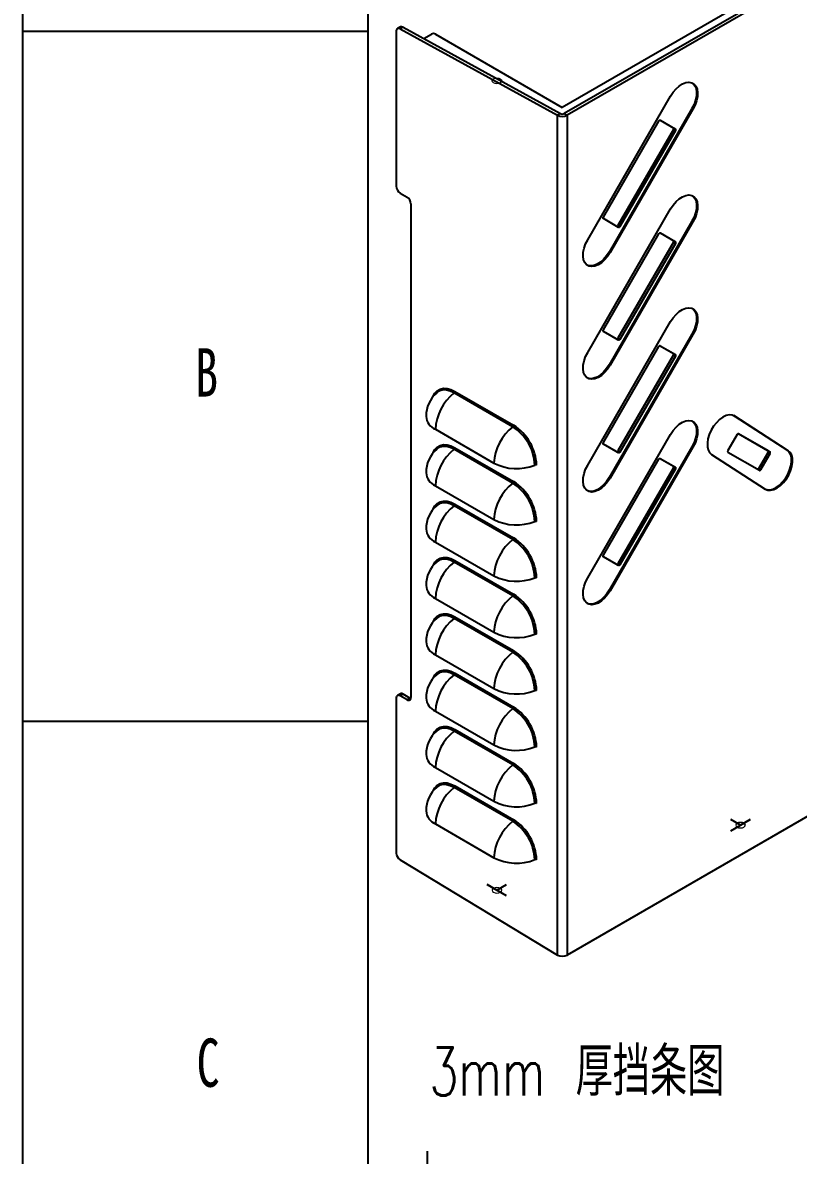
# Model space of a CAD drawing. Header units: millimetres. Extents: x 0 to 210, y 0 to 306.
# Drawn here: x 0 to 56.2, y 167.1 to 249.1 of the extents above; entities that cross this region are included whole.
import ezdxf

# ---------------------------------------------------------------- set-up
doc = ezdxf.new("R2010")
doc.units = ezdxf.units.MM
doc.linetypes.add('CENTERX2', pattern=[20.32, 12.7, -2.54, 2.54, -2.54])
doc.layers.add('图框', color=7, linetype='Continuous')
doc.layers.add('图纸格式', color=7, linetype='Continuous')
doc.styles.add('SLDTEXTSTYLE0', font='TXT', dxfattribs={"width": 0.7, "bigfont": 'bigfont'})
doc.styles.add('SLDTEXTSTYLE5', font='TXT', dxfattribs={"width": 0.7})
doc.dimstyles.new('SLDDIMSTYLE0', dxfattribs={"dimtxt": 3.5, "dimasz": 4.08, "dimexe": 0, "dimexo": 0.0625, "dimgap": 0.875, "dimtad": 2, "dimlfac": 5, "dimrnd": 1e-09, "dimzin": 4, "dimdsep": 46, "dimtxsty": 'SLDTEXTSTYLE5', "dimsah": 1, "dimcen": 0.09, "dimadec": 0, "dimazin": 1, "dimtfac": 1, "dimtofl": 0, "dimtmove": 0, "dimatfit": 3, "dimfxl": 0, "dimfrac": 2, "dimtolj": 1, "dimtzin": 12, "dimarcsym": 0})

# ---------------------------------------------------------------- blocks, each defined once
blk = doc.blocks.new('_D_42')
at = {"layer": '图纸格式'}
for p, q in [((29.315, 160.425), (29.315, 167.36)), ((101.215, 160.425), (101.215, 167.36)), ((29.315, 165.36), (101.215, 165.36))]:
    blk.add_line(p, q, dxfattribs=at)
for points in [[(29.315, 165.36), (33.395, 164.852), (33.395, 165.868)], [(101.215, 165.36), (97.135, 165.868), (97.135, 164.852)]]:
    blk.add_solid(points, dxfattribs=at)
at = {"layer": '图纸格式', "insert": (63.14, 169.872), "char_height": 3.5, "attachment_point": 1, "style": 'SLDTEXTSTYLE5'}
blk.add_mtext('359.50', dxfattribs=at)

msp = doc.modelspace()

# ---------------------------------------------------------------- linework, layer by layer
at = {"color": 7, "linetype": 'Continuous', "lineweight": 25}
for p, q in [((89.7820751, 271.7056179), (39.22364282, 242.51885621)), ((89.99420713, 271.58315669), (39.43577486, 242.39639499)), ((87.09506933, 270.68492862), (39.08222147, 242.96770152)), ((27.35639719, 248.79195041), (27.14426515, 248.6694892)), ((27.54952615, 248.77600844), (27.33739412, 248.65354722)), ((27.33739412, 248.65354722), (38.72866808, 242.39639499)), ((27.54952615, 248.77600844), (38.94080011, 242.51885621)), ((27.06140619, 248.48635128), (27.06140619, 237.2510931)), ((29.04911019, 247.95229675), (29.6069906, 248.27435425)), ((29.88983331, 248.27435425), (39.08222147, 242.96770152)), ((40.9223225, 233.38425994), (46.9223225, 243.77656475)), ((48.47161183, 242.88187505), (42.47161183, 232.48957023)), ((48.47161183, 242.88187505), (48.5423225, 242.84105464)), ((38.94080011, 242.51885621), (38.72866808, 242.39639499)), ((38.72866808, 181.56410451), (38.72866808, 242.39639499)), ((39.22364282, 242.51885621), (39.43577486, 242.39639499)), ((39.43577486, 242.39639499), (39.43577486, 181.56410451)), ((48.5423225, 242.84105464), (42.5423225, 232.44874983)), ((42.05388886, 235.02323064), (46.06868886, 241.97706821)), ((47.12791343, 241.36536556), (43.11311343, 234.411528)), ((47.26933479, 241.28372475), (43.25453479, 234.32988719)), ((46.16760545, 242.03539608), (47.12791343, 241.48084187)), ((46.16868886, 242.03479698), (47.26933479, 241.39920106)), ((47.12791343, 241.48084187), (47.26933479, 241.39920106)), ((47.26933479, 241.28372475), (47.12791343, 241.36536556)), ((27.3442489, 236.76119515), (27.83922365, 236.47545232)), ((28.12206636, 235.98555437), (28.12206636, 200.22106681)), ((40.9223225, 225.21885182), (46.9223225, 235.61115664)), ((43.15453479, 234.27215841), (42.05388886, 234.90775433)), ((48.47161183, 234.71646693), (42.47161183, 224.32416211)), ((48.5423225, 234.67564652), (42.5423225, 224.28334171)), ((48.47161183, 234.71646693), (48.5423225, 234.67564652)), ((43.11311343, 234.411528), (43.25453479, 234.32988719)), ((46.16760545, 233.86998796), (47.12791343, 233.31543375)), ((46.16868886, 233.86938886), (47.26933479, 233.23379294)), ((42.05388886, 226.85782252), (46.06868886, 233.81166009)), ((47.12791343, 233.19995744), (43.11311343, 226.24611988)), ((47.26933479, 233.11831663), (43.25453479, 226.16447907)), ((47.12791343, 233.31543375), (47.26933479, 233.23379294)), ((47.26933479, 233.11831663), (47.12791343, 233.19995744)), ((42.47161183, 232.48957023), (42.5423225, 232.44874983)), ((40.9223225, 217.0534437), (46.9223225, 227.44574852)), ((43.15453479, 226.1067503), (42.05388886, 226.74234622)), ((48.47161183, 226.55105881), (42.47161183, 216.15875399)), ((48.5423225, 226.5102384), (42.5423225, 216.11793359)), ((48.47161183, 226.55105881), (48.5423225, 226.5102384)), ((42.05388886, 218.69241441), (46.06868886, 225.64625197)), ((43.11311343, 226.24611988), (43.25453479, 226.16447907)), ((46.16760545, 225.70457985), (47.12791343, 225.15002563)), ((46.16868886, 225.70398074), (47.26933479, 225.06838482)), ((47.12791343, 225.03454932), (43.11311343, 218.08071176)), ((47.26933479, 224.95290851), (43.25453479, 217.99907095)), ((47.12791343, 225.15002563), (47.26933479, 225.06838482)), ((47.26933479, 224.95290851), (47.12791343, 225.03454932)), ((42.47161183, 224.32416211), (42.5423225, 224.28334171)), ((31.30404687, 222.39590442), (35.54668756, 219.94668008)), ((35.48776199, 219.83215107), (31.24512131, 222.2813754)), ((55.37377117, 218.13455688), (51.50446186, 220.63718592)), ((51.51536195, 220.63176164), (51.56268064, 220.60444515)), ((55.44448185, 218.09373647), (51.56268064, 220.60444515)), ((29.88983331, 219.64720807), (34.132474, 217.19798373)), ((40.9223225, 208.88803558), (46.9223225, 219.2803404)), ((51.73682257, 219.26386776), (51.07482257, 218.11725013)), ((53.98300122, 218.08220466), (51.83573916, 219.32219563)), ((54.12442257, 218.00056385), (51.83682257, 219.32159653)), ((31.30404687, 218.31320036), (35.54668756, 215.86397602)), ((43.15453479, 217.94134218), (42.05388886, 218.5769381)), ((48.47161183, 218.38565069), (42.47161183, 207.99334588)), ((48.5423225, 218.34483028), (42.5423225, 207.95252547)), ((48.47161183, 218.38565069), (48.5423225, 218.34483028)), ((35.48776199, 215.74944701), (31.24512131, 218.19867134)), ((42.05388886, 210.52700629), (46.06868886, 217.48084385)), ((43.11311343, 218.08071176), (43.25453479, 217.99907095)), ((46.16760545, 217.53917173), (47.12791343, 216.98461751)), ((46.16868886, 217.53857262), (47.26933479, 216.9029767)), ((49.89618465, 217.82696038), (53.77798587, 215.31625171)), ((51.07482257, 218.00177382), (53.36242257, 216.68074114)), ((53.32100122, 216.82011072), (53.98300122, 217.96672835)), ((53.46242257, 216.73846991), (54.12442257, 217.88508754)), ((53.98300122, 218.08220466), (54.12442257, 218.00056385)), ((54.12442257, 217.88508754), (53.98300122, 217.96672835)), ((55.37377117, 218.13455688), (55.44448185, 218.09373647)), ((47.12791343, 216.8691412), (43.11311343, 209.91530364)), ((47.26933479, 216.78750039), (43.25453479, 209.83366283)), ((47.12791343, 216.98461751), (47.26933479, 216.9029767)), ((47.26933479, 216.78750039), (47.12791343, 216.8691412)), ((53.32100122, 216.82011072), (53.46242257, 216.73846991)), ((42.47161183, 216.15875399), (42.5423225, 216.11793359)), ((29.88983331, 215.56450401), (34.132474, 213.11527967)), ((31.30404687, 214.2304963), (35.54668756, 211.78127196)), ((35.48776199, 211.66674295), (31.24512131, 214.11596728)), ((29.88983331, 211.48179995), (34.132474, 209.03257561)), ((31.30404687, 210.14779224), (35.54668756, 207.6985679)), ((89.99420713, 210.7508662), (39.43577486, 181.56410451)), ((43.15453479, 209.77593406), (42.05388886, 210.41152998)), ((35.48776199, 207.58403889), (31.24512131, 210.03326322)), ((43.11311343, 209.91530364), (43.25453479, 209.83366283)), ((42.47161183, 207.99334588), (42.5423225, 207.95252547)), ((29.88983331, 207.39909589), (34.132474, 204.94987156)), ((35.48776199, 203.50133483), (31.24512131, 205.95055916)), ((31.30404687, 206.06508818), (35.54668756, 203.61586384)), ((29.88983331, 203.31639183), (34.132474, 200.8671675)), ((35.48776199, 199.41863077), (31.24512131, 201.8678551)), ((31.30404687, 201.98238412), (35.54668756, 199.53315978)), ((27.35639719, 200.48573938), (27.14426515, 200.36327816)), ((27.55638093, 200.46593616), (27.3442489, 200.34347494)), ((27.83922365, 200.05773211), (27.3442489, 200.34347494)), ((28.05135568, 200.18019332), (27.55638093, 200.46593616)), ((27.06140619, 200.18014024), (27.06140619, 188.94488207)), ((28.05135568, 200.18019332), (27.83922365, 200.05773211)), ((29.88983331, 199.23368777), (34.132474, 196.78446344)), ((35.48776199, 195.33592671), (31.24512131, 197.78515105)), ((31.30404687, 197.89968006), (35.54668756, 195.45045572)), ((29.88983331, 195.15098371), (34.132474, 192.70175938)), ((35.48776199, 191.25322265), (31.24512131, 193.70244699)), ((31.30404687, 193.816976), (35.54668756, 191.36775166)), ((29.88983331, 191.06827965), (34.132474, 188.61905532)), ((27.33739412, 188.45903723), (38.72866808, 181.56410451))]:
    msp.add_line(p, q, dxfattribs=at)
at = {"color": 7, "linetype": 'CENTERX2'}
for p, q in [((51.27996215, 190.56526893), (52.69417571, 191.38167704)), ((51.98706893, 190.97347299), (51.27996215, 191.38167704)), ((52.69417571, 191.38167704), (51.98706893, 190.97347299)), ((35.05171281, 185.85042624), (33.63749925, 186.66683435)), ((33.63749925, 186.66683435), (34.34460603, 186.25863029)), ((34.34460603, 186.25863029), (35.05171281, 186.66683435))]:
    msp.add_line(p, q, dxfattribs=at)
at = {"color": 7, "linetype": 'Continuous', "lineweight": 18, "flags": 128}
for points in [[(34.09711866, 245.02913201), (34.21066683, 245.07293109), (34.34460603, 245.08831129), (34.47854523, 245.07293109), (34.59209341, 245.02913201), (34.66796387, 244.96358204), (34.69460603, 244.88626059), (34.66796387, 244.80893913), (34.59209341, 244.74338917), (34.47854523, 244.69959008), (34.34460603, 244.68420989), (34.21066683, 244.69959008), (34.09711866, 244.74338917), (34.0212482, 244.80893913), (33.99460603, 244.88626059), (34.0212482, 244.96358204), (34.09711866, 245.02913201)], [(51.73958156, 191.11634441), (51.6637111, 191.05079444), (51.63706893, 190.97347299), (51.6637111, 190.89615153), (51.73958156, 190.83060157), (51.85312973, 190.78680248), (51.98706893, 190.77142229), (52.12100813, 190.78680248), (52.23455631, 190.83060157), (52.31042677, 190.89615153), (52.33706893, 190.97347299), (52.31042677, 191.05079444), (52.23455631, 191.11634441), (52.12100813, 191.16014349), (51.98706893, 191.17552369), (51.85312973, 191.16014349), (51.73958156, 191.11634441)], [(34.09711866, 186.40150171), (34.0212482, 186.33595175), (33.99460603, 186.25863029), (34.0212482, 186.18130884), (34.09711866, 186.11575887), (34.21066683, 186.07195979), (34.34460603, 186.0565796), (34.47854523, 186.07195979), (34.59209341, 186.11575887), (34.66796387, 186.18130884), (34.69460603, 186.25863029), (34.66796387, 186.33595175), (34.59209341, 186.40150171), (34.47854523, 186.4453008), (34.34460603, 186.46068099), (34.21066683, 186.4453008), (34.09711866, 186.40150171)]]:
    msp.add_lwpolyline(points, dxfattribs=at)
at = {"color": 7, "linetype": 'Continuous', "lineweight": 25, "flags": 128}
for points in [[(46.9223225, 243.77656475), (47.10843142, 244.05803521), (47.32180736, 244.30676091), (47.55312479, 244.51187136), (47.79227402, 244.66440224), (48.02880308, 244.75768722), (48.25237452, 244.7876493), (48.45321718, 244.752979), (48.62255329, 244.65519156), (48.75298205, 244.49856078), (48.83880308, 244.28993217), (48.8762656, 244.03842379), (48.86373232, 243.75502778), (48.80175101, 243.4521299), (48.69303053, 243.14296824), (48.5423225, 242.84105464)], [(48.50612955, 244.73088214), (48.55184262, 244.69601197), (48.68227137, 244.53938119), (48.7680924, 244.33075257), (48.80555493, 244.0792442), (48.79302165, 243.79584819), (48.73104033, 243.4929503), (48.62231985, 243.18378864), (48.47161183, 242.88187505)], [(46.06868886, 241.97706821), (46.07940412, 241.99340872), (46.09162906, 242.00801168), (46.1048939, 242.02031589), (46.11868886, 242.02984852), (46.13248383, 242.03624322), (46.14574867, 242.03925426), (46.15797361, 242.03876593), (46.16868886, 242.03479698)], [(47.12791343, 241.36536556), (47.13670721, 241.38281568), (47.14324158, 241.4007048), (47.14726542, 241.41834546), (47.14862411, 241.43505973), (47.14726542, 241.4502053), (47.14324158, 241.46320013), (47.13670721, 241.47354483), (47.12791343, 241.48084187)], [(47.26933479, 241.39920106), (47.27812857, 241.39190402), (47.28466293, 241.38155932), (47.28868678, 241.36856449), (47.29004546, 241.35341892), (47.28868678, 241.33670465), (47.28466293, 241.31906399), (47.27812857, 241.30117487), (47.26933479, 241.28372475)], [(46.9223225, 235.61115664), (47.10843142, 235.89262709), (47.32180736, 236.14135279), (47.55312479, 236.34646324), (47.79227402, 236.49899412), (48.02880308, 236.5922791), (48.25237452, 236.62224118), (48.45321718, 236.58757088), (48.62255329, 236.48978344), (48.75298205, 236.33315266), (48.83880308, 236.12452405), (48.8762656, 235.87301567), (48.86373232, 235.58961966), (48.80175101, 235.28672178), (48.69303053, 234.97756012), (48.5423225, 234.67564652)], [(48.50612955, 236.56547402), (48.55184262, 236.53060385), (48.68227137, 236.37397307), (48.7680924, 236.16534445), (48.80555493, 235.91383608), (48.79302165, 235.63044007), (48.73104033, 235.32754219), (48.62231985, 235.01838052), (48.47161183, 234.71646693)], [(42.05388886, 234.90775433), (42.04509508, 234.91505137), (42.03856072, 234.92539607), (42.03453687, 234.9383909), (42.03317819, 234.95353647), (42.03453687, 234.97025074), (42.03856072, 234.9878914), (42.04509508, 235.00578052), (42.05388886, 235.02323064)], [(43.01419685, 234.35320012), (43.02382868, 234.34983028), (43.03605362, 234.34934194), (43.04931846, 234.35235298), (43.06311343, 234.35874768), (43.0769084, 234.36828031), (43.09017323, 234.38058452), (43.10239818, 234.39518748), (43.11311343, 234.411528)], [(43.25453479, 234.32988719), (43.24381953, 234.31354667), (43.23159459, 234.29894371), (43.21832976, 234.2866395), (43.20453479, 234.27710687), (43.19073982, 234.27071217), (43.17747498, 234.26770113), (43.16525004, 234.26818947), (43.15453479, 234.27215841)], [(46.06868886, 233.81166009), (46.07940412, 233.8280006), (46.09162906, 233.84260356), (46.1048939, 233.85490777), (46.11868886, 233.8644404), (46.13248383, 233.8708351), (46.14574867, 233.87384615), (46.15797361, 233.87335781), (46.16868886, 233.86938886)], [(42.5423225, 232.44874983), (42.35621359, 232.16727937), (42.14283764, 231.91855367), (41.91152021, 231.71344322), (41.67237099, 231.56091234), (41.43584193, 231.46762736), (41.21227049, 231.43766528), (41.01142782, 231.47233558), (40.84209171, 231.57012302), (40.71166296, 231.7267538), (40.62584193, 231.93538241), (40.5883794, 232.18689079), (40.60091268, 232.4702868), (40.662894, 232.77318468), (40.77161448, 233.08234634), (40.9223225, 233.38425994)], [(47.12791343, 233.19995744), (47.13670721, 233.21740756), (47.14324158, 233.23529668), (47.14726542, 233.25293734), (47.14862411, 233.26965161), (47.14726542, 233.28479718), (47.14324158, 233.29779201), (47.13670721, 233.30813671), (47.12791343, 233.31543375)], [(47.26933479, 233.23379294), (47.27812857, 233.2264959), (47.28466293, 233.2161512), (47.28868678, 233.20315637), (47.29004546, 233.1880108), (47.28868678, 233.17129653), (47.28466293, 233.15365587), (47.27812857, 233.13576675), (47.26933479, 233.11831663)], [(42.47161183, 232.48957023), (42.28550291, 232.20809978), (42.07212697, 231.95937407), (41.84080954, 231.75426362), (41.60166031, 231.60173274), (41.36513125, 231.50844776), (41.14155981, 231.47848568), (40.94071715, 231.51315599), (40.88780477, 231.53525284)], [(46.9223225, 227.44574852), (47.10843142, 227.72721897), (47.32180736, 227.97594468), (47.55312479, 228.18105512), (47.79227402, 228.333586), (48.02880308, 228.42687098), (48.25237452, 228.45683307), (48.45321718, 228.42216276), (48.62255329, 228.32437532), (48.75298205, 228.16774454), (48.83880308, 227.95911593), (48.8762656, 227.70760755), (48.86373232, 227.42421154), (48.80175101, 227.12131366), (48.69303053, 226.812152), (48.5423225, 226.5102384)], [(48.50612955, 228.40006591), (48.55184262, 228.36519573), (48.68227137, 228.20856495), (48.7680924, 227.99993633), (48.80555493, 227.74842796), (48.79302165, 227.46503195), (48.73104033, 227.16213407), (48.62231985, 226.8529724), (48.47161183, 226.55105881)], [(42.05388886, 226.74234622), (42.04509508, 226.74964325), (42.03856072, 226.75998795), (42.03453687, 226.77298278), (42.03317819, 226.78812835), (42.03453687, 226.80484262), (42.03856072, 226.82248328), (42.04509508, 226.84037241), (42.05388886, 226.85782252)], [(43.01419685, 226.187792), (43.02382868, 226.18442216), (43.03605362, 226.18393382), (43.04931846, 226.18694486), (43.06311343, 226.19333957), (43.0769084, 226.20287219), (43.09017323, 226.21517641), (43.10239818, 226.22977936), (43.11311343, 226.24611988)], [(43.25453479, 226.16447907), (43.24381953, 226.14813855), (43.23159459, 226.13353559), (43.21832976, 226.12123138), (43.20453479, 226.11169875), (43.19073982, 226.10530405), (43.17747498, 226.10229301), (43.16525004, 226.10278135), (43.15453479, 226.1067503)], [(46.06868886, 225.64625197), (46.07940412, 225.66259248), (46.09162906, 225.67719544), (46.1048939, 225.68949965), (46.11868886, 225.69903228), (46.13248383, 225.70542699), (46.14574867, 225.70843803), (46.15797361, 225.70794969), (46.16868886, 225.70398074)], [(42.5423225, 224.28334171), (42.35621359, 224.00187125), (42.14283764, 223.75314555), (41.91152021, 223.5480351), (41.67237099, 223.39550422), (41.43584193, 223.30221924), (41.21227049, 223.27225716), (41.01142782, 223.30692746), (40.84209171, 223.4047149), (40.71166296, 223.56134568), (40.62584193, 223.7699743), (40.5883794, 224.02148267), (40.60091268, 224.30487868), (40.662894, 224.60777656), (40.77161448, 224.91693823), (40.9223225, 225.21885182)], [(47.12791343, 225.03454932), (47.13670721, 225.05199944), (47.14324158, 225.06988856), (47.14726542, 225.08752922), (47.14862411, 225.1042435), (47.14726542, 225.11938906), (47.14324158, 225.13238389), (47.13670721, 225.14272859), (47.12791343, 225.15002563)], [(47.26933479, 225.06838482), (47.27812857, 225.06108778), (47.28466293, 225.05074308), (47.28868678, 225.03774825), (47.29004546, 225.02260268), (47.28868678, 225.00588841), (47.28466293, 224.98824775), (47.27812857, 224.97035863), (47.26933479, 224.95290851)], [(42.47161183, 224.32416211), (42.28550291, 224.04269166), (42.07212697, 223.79396595), (41.84080954, 223.58885551), (41.60166031, 223.43632463), (41.36513125, 223.34303964), (41.14155981, 223.31307756), (40.94071715, 223.34774787), (40.88780478, 223.36984472)], [(29.73526999, 222.04153726), (29.8549092, 222.26632967), (30.02220934, 222.44565617), (30.22845748, 222.56475939), (30.46738685, 222.62002043), (30.73173771, 222.60976023), (31.01347789, 222.53429052), (31.30404687, 222.39590442)], [(31.24512131, 222.2813754), (30.96665937, 222.41399541), (30.69665836, 222.48632055), (30.44332212, 222.49615325), (30.21434814, 222.44319475), (30.01669368, 222.32905417), (29.98387653, 222.30131774)], [(46.9223225, 219.2803404), (47.10843142, 219.56181085), (47.32180736, 219.81053656), (47.55312479, 220.015647), (47.79227402, 220.16817788), (48.02880308, 220.26146287), (48.25237452, 220.29142495), (48.45321718, 220.25675464), (48.62255329, 220.15896721), (48.75298205, 220.00233642), (48.83880308, 219.79370781), (48.8762656, 219.54219944), (48.86373232, 219.25880342), (48.80175101, 218.95590554), (48.69303053, 218.64674388), (48.5423225, 218.34483028)], [(48.50612955, 220.23465779), (48.55184262, 220.19978761), (48.68227137, 220.04315683), (48.7680924, 219.83452821), (48.80555493, 219.58301984), (48.79302165, 219.29962383), (48.73104033, 218.99672595), (48.62231985, 218.68756429), (48.47161183, 218.38565069)], [(51.56268064, 220.60444515), (51.38104012, 220.67980395), (51.17092123, 220.6911745), (50.94150716, 220.63805985), (50.70282443, 220.52278138), (50.4653046, 220.3503773), (50.23932844, 220.1283825), (50.03477218, 219.86649921), (49.86057591, 219.576173), (49.72435286, 219.2700925), (49.63205661, 218.96163492), (49.58772096, 218.66428132), (49.59328359, 218.39102748), (49.64850139, 218.15381591), (49.75096107, 217.96301389), (49.89618465, 217.82696038)], [(51.83682257, 219.32159653), (51.82610732, 219.32556548), (51.81388238, 219.32605381), (51.80061754, 219.32304277), (51.78682257, 219.31664807), (51.77302761, 219.30711544), (51.75976277, 219.29481123), (51.74753783, 219.28020827), (51.73682257, 219.26386776)], [(29.73526999, 217.9588332), (29.8549092, 218.18362561), (30.02220934, 218.36295211), (30.22845748, 218.48205533), (30.46738685, 218.53731637), (30.73173771, 218.52705617), (31.01347789, 218.45158646), (31.30404687, 218.31320036)], [(31.24512131, 218.19867134), (30.96665937, 218.33129136), (30.69665836, 218.40361649), (30.44332212, 218.41344919), (30.21434814, 218.36049069), (30.01669368, 218.24635011), (29.98387653, 218.21861368)], [(42.05388886, 218.5769381), (42.04509508, 218.58423513), (42.03856072, 218.59457984), (42.03453687, 218.60757466), (42.03317819, 218.62272023), (42.03453687, 218.63943451), (42.03856072, 218.65707516), (42.04509508, 218.67496429), (42.05388886, 218.69241441)], [(43.01419685, 218.02238388), (43.02382868, 218.01901404), (43.03605362, 218.0185257), (43.04931846, 218.02153674), (43.06311343, 218.02793145), (43.0769084, 218.03746407), (43.09017323, 218.04976829), (43.10239818, 218.06437124), (43.11311343, 218.08071176)], [(43.25453479, 217.99907095), (43.24381953, 217.98273043), (43.23159459, 217.96812748), (43.21832976, 217.95582326), (43.20453479, 217.94629064), (43.19073982, 217.93989593), (43.17747498, 217.93688489), (43.16525004, 217.93737323), (43.15453479, 217.94134218)], [(46.06868886, 217.48084385), (46.07940412, 217.49718437), (46.09162906, 217.51178732), (46.1048939, 217.52409153), (46.11868886, 217.53362416), (46.13248383, 217.54001887), (46.14574867, 217.54302991), (46.15797361, 217.54254157), (46.16868886, 217.53857262)], [(51.07482257, 218.11725013), (51.06602879, 218.09980001), (51.05949443, 218.08191088), (51.05547058, 218.06427022), (51.0541119, 218.04755595), (51.05547058, 218.03241038), (51.05949443, 218.01941555), (51.06602879, 218.00907085), (51.07482257, 218.00177382)], [(53.76549396, 215.32433135), (53.88891571, 215.28171332), (54.0990346, 215.27034277), (54.32844866, 215.32345741), (54.5671314, 215.43873588), (54.80465123, 215.61113996), (55.03062739, 215.83313477), (55.23518365, 216.09501805), (55.40937992, 216.38534427), (55.54560297, 216.69142476), (55.63789922, 216.99988235), (55.68223486, 217.29723595), (55.67667223, 217.57048978), (55.62145444, 217.80770136), (55.51899476, 217.99850337), (55.37377117, 218.13455688)], [(53.77798587, 215.31625171), (53.95962639, 215.24089291), (54.16974528, 215.22952236), (54.39915934, 215.282637), (54.63784208, 215.39791548), (54.8753619, 215.57031956), (55.10133807, 215.79231436), (55.30589433, 216.05419765), (55.48009059, 216.34452386), (55.61631365, 216.65060435), (55.70860989, 216.95906194), (55.75294554, 217.25641554), (55.74738291, 217.52966938), (55.69216511, 217.76688095), (55.58970543, 217.95768297), (55.44448185, 218.09373647)], [(53.98300122, 217.96672835), (53.991795, 217.98417847), (53.99832937, 218.0020676), (54.00235321, 218.01970826), (54.0037119, 218.03642253), (54.00235321, 218.0515681), (53.99832937, 218.06456292), (53.991795, 218.07490763), (53.98300122, 218.08220466)], [(54.12442257, 217.88508754), (54.13321635, 217.90253766), (54.13975072, 217.92042679), (54.14377457, 217.93806744), (54.14513325, 217.95478172), (54.14377457, 217.96992729), (54.13975072, 217.98292211), (54.13321635, 217.99326682), (54.12442257, 218.00056385)], [(42.5423225, 216.11793359), (42.35621359, 215.83646313), (42.14283764, 215.58773743), (41.91152021, 215.38262698), (41.67237099, 215.2300961), (41.43584193, 215.13681112), (41.21227049, 215.10684904), (41.01142782, 215.14151935), (40.84209171, 215.23930678), (40.71166296, 215.39593756), (40.62584193, 215.60456618), (40.5883794, 215.85607455), (40.60091268, 216.13947056), (40.662894, 216.44236844), (40.77161448, 216.75153011), (40.9223225, 217.0534437)], [(47.12791343, 216.8691412), (47.13670721, 216.88659132), (47.14324158, 216.90448044), (47.14726542, 216.9221211), (47.14862411, 216.93883538), (47.14726542, 216.95398095), (47.14324158, 216.96697577), (47.13670721, 216.97732048), (47.12791343, 216.98461751)], [(47.26933479, 216.9029767), (47.27812857, 216.89567966), (47.28466293, 216.88533496), (47.28868678, 216.87234013), (47.29004546, 216.85719457), (47.28868678, 216.84048029), (47.28466293, 216.82283963), (47.27812857, 216.80495051), (47.26933479, 216.78750039)], [(53.22208463, 216.76178285), (53.23171647, 216.758413), (53.24394141, 216.75792466), (53.25720625, 216.7609357), (53.27100122, 216.76733041), (53.28479619, 216.77686304), (53.29806102, 216.78916725), (53.31028597, 216.80377021), (53.32100122, 216.82011072)], [(53.36242257, 216.68074114), (53.37313783, 216.67677219), (53.38536277, 216.67628385), (53.39862761, 216.67929489), (53.41242257, 216.6856896), (53.42621754, 216.69522223), (53.43948238, 216.70752644), (53.45170732, 216.7221294), (53.46242257, 216.73846991)], [(42.47161183, 216.15875399), (42.28550291, 215.87728354), (42.07212697, 215.62855783), (41.84080954, 215.42344739), (41.60166031, 215.27091651), (41.36513125, 215.17763153), (41.14155981, 215.14766945), (40.94071715, 215.18233975), (40.88780478, 215.20443661)], [(29.73526999, 213.87612915), (29.8549092, 214.10092155), (30.02220934, 214.28024805), (30.22845748, 214.39935127), (30.46738685, 214.45461231), (30.73173771, 214.44435211), (31.01347789, 214.3688824), (31.30404687, 214.2304963)], [(31.24512131, 214.11596728), (30.96665937, 214.2485873), (30.69665836, 214.32091243), (30.44332212, 214.33074513), (30.21434814, 214.27778663), (30.01669368, 214.16364605), (29.98387653, 214.13590962)], [(29.73526999, 209.79342509), (29.8549092, 210.01821749), (30.02220934, 210.19754399), (30.22845748, 210.31664721), (30.46738685, 210.37190825), (30.73173771, 210.36164805), (31.01347789, 210.28617834), (31.30404687, 210.14779224)], [(31.24512131, 210.03326322), (30.96665937, 210.16588324), (30.69665836, 210.23820837), (30.44332212, 210.24804107), (30.21434814, 210.19508257), (30.01669368, 210.08094199), (29.98387653, 210.05320556)], [(42.05388886, 210.41152998), (42.04509508, 210.41882701), (42.03856072, 210.42917172), (42.03453687, 210.44216654), (42.03317819, 210.45731211), (42.03453687, 210.47402639), (42.03856072, 210.49166705), (42.04509508, 210.50955617), (42.05388886, 210.52700629)], [(43.01419685, 209.85697576), (43.02382868, 209.85360592), (43.03605362, 209.85311758), (43.04931846, 209.85612862), (43.06311343, 209.86252333), (43.0769084, 209.87205595), (43.09017323, 209.88436017), (43.10239818, 209.89896312), (43.11311343, 209.91530364)], [(43.25453479, 209.83366283), (43.24381953, 209.81732231), (43.23159459, 209.80271936), (43.21832976, 209.79041514), (43.20453479, 209.78088252), (43.19073982, 209.77448781), (43.17747498, 209.77147677), (43.16525004, 209.77196511), (43.15453479, 209.77593406)], [(42.5423225, 207.95252547), (42.35621359, 207.67105502), (42.14283764, 207.42232931), (41.91152021, 207.21721886), (41.67237099, 207.06468798), (41.43584193, 206.971403), (41.21227049, 206.94144092), (41.01142782, 206.97611123), (40.84209171, 207.07389866), (40.71166296, 207.23052944), (40.62584193, 207.43915806), (40.5883794, 207.69066643), (40.60091268, 207.97406244), (40.662894, 208.27696032), (40.77161448, 208.58612199), (40.9223225, 208.88803558)], [(42.47161183, 207.99334588), (42.28550291, 207.71187542), (42.07212697, 207.46314972), (41.84080954, 207.25803927), (41.60166031, 207.10550839), (41.36513125, 207.01222341), (41.14155981, 206.98226133), (40.94071715, 207.01693163), (40.88780477, 207.03902849)], [(29.73526999, 205.71072103), (29.8549092, 205.93551343), (30.02220934, 206.11483993), (30.22845748, 206.23394315), (30.46738685, 206.28920419), (30.73173771, 206.27894399), (31.01347789, 206.20347428), (31.30404687, 206.06508818)], [(31.24512131, 205.95055916), (30.96665937, 206.08317918), (30.69665836, 206.15550431), (30.44332212, 206.16533701), (30.21434814, 206.11237851), (30.01669368, 205.99823793), (29.98387653, 205.9705015)], [(29.73526999, 201.62801697), (29.8549092, 201.85280937), (30.02220934, 202.03213587), (30.22845748, 202.15123909), (30.46738685, 202.20650014), (30.73173771, 202.19623993), (31.01347789, 202.12077022), (31.30404687, 201.98238412)], [(31.24512131, 201.8678551), (30.96665937, 202.00047512), (30.69665836, 202.07280025), (30.44332212, 202.08263295), (30.21434814, 202.02967445), (30.01669368, 201.91553387), (29.98387653, 201.88779744)], [(28.11483952, 200.15187824), (28.10653556, 200.1546145), (28.05135568, 200.18019332)], [(29.73526999, 197.54531291), (29.8549092, 197.77010531), (30.02220934, 197.94943181), (30.22845748, 198.06853503), (30.46738685, 198.12379608), (30.73173771, 198.11353587), (31.01347789, 198.03806616), (31.30404687, 197.89968006)], [(31.24512131, 197.78515105), (30.96665937, 197.91777106), (30.69665836, 197.9900962), (30.44332212, 197.99992889), (30.21434814, 197.94697039), (30.01669368, 197.83282981), (29.98387653, 197.80509338)], [(29.73526999, 193.46260885), (29.8549092, 193.68740126), (30.02220934, 193.86672775), (30.22845748, 193.98583097), (30.46738685, 194.04109202), (30.73173771, 194.03083181), (31.01347789, 193.9553621), (31.30404687, 193.816976)], [(31.24512131, 193.70244699), (30.96665937, 193.835067), (30.69665836, 193.90739214), (30.44332212, 193.91722483), (30.21434814, 193.86426633), (30.01669368, 193.75012575), (29.98387653, 193.72238933)]]:
    msp.add_lwpolyline(points, dxfattribs=at)
at = {"color": 7, "linetype": 'Continuous', "lineweight": 25}
for centre, radius, start, end in [((27.23262392, 248.51510726), 0.17361572, 52.8818702754, 189.5338387013), ((27.43886496, 248.61320487), 0.19685249, 55.7951846803, 114.7671668448), ((29.74841195, 248.00141203), 0.30740438, 62.6096722366, 117.3903277634), ((34.38860073, 244.80123483), 0.22943371, 27.6529705181, 94.7876210423), ((39.08222147, 243.07875053), 0.76851095, 242.6096722366, 297.3903277634), ((39.08222147, 242.79179843), 0.30740438, 242.6096722366, 297.3903277634), ((27.67549263, 237.27903744), 0.61472192, 182.6054784857, 237.39452166), ((27.50797992, 235.95761003), 0.61472192, 2.6054784857, 57.39452166), ((31.14790026, 222.40381917), 0.15634707, 308.4497745216, 357.0982786095), ((31.51617891, 220.5860774), 2.3, 131.7758675045, 180), ((33.4812053, 219.46516884), 3.59598262, 128.4497745217, 177.0982786095), ((30.33712179, 220.67925882), 1.1248092, 184.7519415213, 246.5681994363), ((35.39054095, 219.95459483), 0.15634707, 308.4497745217, 357.0982786095), ((33.6023776, 216.89194863), 3.62101166, 2.4763980378, 57.5236021078), ((37.72384598, 217.0159445), 3.59598262, 128.4497745217, 177.0982786095), ((33.62447565, 216.90470628), 3.47012521, 2.476303705, 57.5236964406), ((31.14790026, 218.32111511), 0.15634707, 308.4497745217, 357.0982786095), ((31.51617891, 216.50337334), 2.3, 131.7758675045, 180), ((33.4812053, 215.38246478), 3.59598262, 128.4497745217, 177.0982786095), ((35.77050291, 220.3997563), 3.59645468, 242.9056854871, 291.5471363148), ((37.14878896, 216.90919724), 0.15636759, 62.9056854871, 111.5471363148), ((30.33712179, 216.59655476), 1.1248092, 184.7519415213, 246.5681994363), ((35.39054095, 215.87189077), 0.15634707, 308.4497745217, 357.0982786095), ((33.6023776, 212.80924457), 3.62101166, 2.4763980378, 57.5236021078), ((37.72384598, 212.93324044), 3.59598262, 128.4497745217, 177.0982786095), ((33.62447565, 212.82200222), 3.47012521, 2.476303705, 57.5236964406), ((31.14790026, 214.23841105), 0.15634707, 308.4497745217, 357.0982786095), ((31.51617891, 212.42066928), 2.3, 131.7758675045, 180), ((33.4812053, 211.29976072), 3.59598262, 128.4497745217, 177.0982786095), ((35.77050291, 216.31705224), 3.59645468, 242.9056854871, 291.5471363148), ((37.14878896, 212.82649318), 0.15636759, 62.9056854871, 111.5471363148), ((30.33712179, 212.5138507), 1.1248092, 184.7519415213, 246.5681994363), ((35.39054095, 211.78918671), 0.15634707, 308.4497745217, 357.0982786095), ((33.6023776, 208.72654052), 3.62101166, 2.4763980378, 57.5236021078), ((37.72384598, 208.85053638), 3.59598262, 128.4497745217, 177.0982786095), ((33.62447565, 208.73929816), 3.47012521, 2.476303705, 57.5236964406), ((31.51617891, 208.33796522), 2.3, 131.7758675045, 180), ((31.14790026, 210.15570699), 0.15634707, 308.4497745216, 357.0982786095), ((33.4812053, 207.21705666), 3.59598262, 128.4497745217, 177.0982786095), ((35.77050291, 212.23434818), 3.59645468, 242.9056854871, 291.5471363148), ((37.14878896, 208.74378912), 0.15636759, 62.905685487, 111.5471363148), ((30.33712179, 208.43114664), 1.1248092, 184.7519415213, 246.5681994363), ((37.72384598, 204.76783232), 3.59598262, 128.4497745217, 177.0982786095), ((35.39054095, 207.70648265), 0.15634707, 308.4497745216, 357.0982786095), ((33.62447565, 204.6565941), 3.47012521, 2.476303705, 57.5236964406), ((33.6023776, 204.64383646), 3.62101166, 2.4763980378, 57.5236021078), ((31.51617891, 204.25526116), 2.3, 131.7758675045, 180), ((33.4812053, 203.1343526), 3.59598262, 128.4497745217, 177.0982786095), ((31.14790026, 206.07300293), 0.15634707, 308.4497745217, 357.0982786095), ((35.77050291, 208.15164412), 3.59645468, 242.9056854871, 291.5471363148), ((37.14878896, 204.66108506), 0.15636759, 62.905685487, 111.5471363148), ((30.33712179, 204.34844258), 1.1248092, 184.7519415213, 246.5681994363), ((37.72384598, 200.68512826), 3.59598262, 128.4497745217, 177.0982786095), ((35.39054095, 203.62377859), 0.15634707, 308.4497745216, 357.0982786095), ((33.62447565, 200.57389004), 3.47012521, 2.476303705, 57.5236964406), ((33.6023776, 200.5611324), 3.62101166, 2.4763980378, 57.5236021078), ((31.51617891, 200.1725571), 2.3, 131.7758675045, 180), ((33.4812053, 199.05164854), 3.59598262, 128.4497745217, 177.0982786095), ((31.14790026, 201.99029887), 0.15634707, 308.4497745217, 357.0982786095), ((27.23383593, 200.20811112), 0.17468368, 50.7967147643, 189.2140369905), ((27.43921291, 200.30238363), 0.20119089, 54.3824225248, 114.3071190461), ((27.94963661, 200.19309593), 0.17468368, 230.7967147643, 9.2140369904), ((35.77050291, 204.06894006), 3.59645468, 242.9056854871, 291.5471363148), ((37.14878896, 200.578381), 0.15636759, 62.905685487, 111.5471363148), ((30.33712179, 200.26573852), 1.1248092, 184.7519415213, 246.5681994363), ((37.72384598, 196.6024242), 3.59598262, 128.4497745217, 177.0982786095), ((35.39054095, 199.54107453), 0.15634707, 308.4497745216, 357.0982786095), ((33.62447565, 196.49118598), 3.47012521, 2.476303705, 57.5236964406), ((33.6023776, 196.47842834), 3.62101166, 2.4763980378, 57.5236021078), ((31.51617891, 196.08985304), 2.3, 131.7758675045, 180), ((33.4812053, 194.96894448), 3.59598262, 128.4497745217, 177.0982786095), ((31.14790026, 197.90759481), 0.15634707, 308.4497745216, 357.0982786095), ((35.77050291, 199.986236), 3.59645468, 242.9056854871, 291.5471363148), ((37.14878896, 196.49567694), 0.15636759, 62.9056854871, 111.5471363148), ((30.33712179, 196.18303446), 1.1248092, 184.7519415213, 246.5681994363), ((37.72384598, 192.51972014), 3.59598262, 128.4497745217, 177.0982786095), ((35.39054095, 195.45837047), 0.15634707, 308.4497745216, 357.0982786095), ((33.62447565, 192.40848192), 3.47012521, 2.476303705, 57.5236964406), ((33.6023776, 192.39572428), 3.62101166, 2.4763980378, 57.5236021078), ((31.51617891, 192.00714898), 2.3, 131.7758675045, 180), ((33.4812053, 190.88624042), 3.59598262, 128.4497745217, 177.0982786095), ((31.14790026, 193.82489075), 0.15634707, 308.4497745217, 357.0982786094), ((30.33712179, 192.1003304), 1.1248092, 184.7519415213, 246.5681994363), ((35.77050291, 195.90353194), 3.59645468, 242.9056854871, 291.5471363148), ((37.14878896, 192.41297288), 0.15636759, 62.9056854871, 111.5471363147), ((37.72384598, 188.43701608), 3.59598262, 128.4497745217, 177.0982786095), ((35.39054095, 191.37566641), 0.15634707, 308.4497745217, 357.0982786094), ((33.62447565, 188.32577786), 3.47012521, 2.476303705, 57.5236964406), ((33.6023776, 188.31302022), 3.62101166, 2.4763980378, 57.5236021078), ((27.67761336, 188.97361238), 0.61687657, 182.669449948, 236.5287052219), ((35.77050291, 191.82082788), 3.59645468, 242.9056854871, 291.5471363148), ((37.14878896, 188.33026882), 0.15636759, 62.9056854871, 111.5471363147), ((39.08222147, 182.24646005), 0.76851095, 242.6096722366, 297.3903277634)]:
    msp.add_arc(centre, radius, start, end, dxfattribs=at)
at = {"layer": '图框'}
for p, q in [((0, 297), (0, 0)), ((0, 248.5), (25, 248.5)), ((0, 198.5), (25, 198.5))]:
    msp.add_line(p, q, dxfattribs=at)
at = {"layer": '图框', "lineweight": 25}
msp.add_line((25, 292), (25, 5), dxfattribs=at)

# ---------------------------------------------------------------- texts
at = {"layer": '图框', "char_height": 3.5, "attachment_point": 2, "style": 'SLDTEXTSTYLE5'}
for s, insert in [('B', (13.32031252, 225.52069777)), ('C', (13.42725694, 175.52069777))]:
    msp.add_mtext(s, dxfattribs=dict(at, insert=insert))
at = {"layer": '图纸格式', "insert": (29.46028383, 174.88131864), "char_height": 3.5, "attachment_point": 1, "style": 'SLDTEXTSTYLE0'}
msp.add_mtext('3mm 厚挡条图', dxfattribs=at)

# ---------------------------------------------------------------- dimensions: what is measured, and where the dimension line sits
at = {"layer": '图纸格式'}
dim = msp.add_linear_dim(base=(101.21544372, 165.3602824), p1=(29.31502311, 160.42534304), p2=(101.21544372, 160.42534304), dimstyle='SLDDIMSTYLE0', dxfattribs=at)
dim.commit()
dim.dimension.update_dxf_attribs({"geometry": '_D_42', "text_midpoint": (67.74314325, 165.3602824), "dimtype": 160})

doc.saveas('drawing.dxf')
